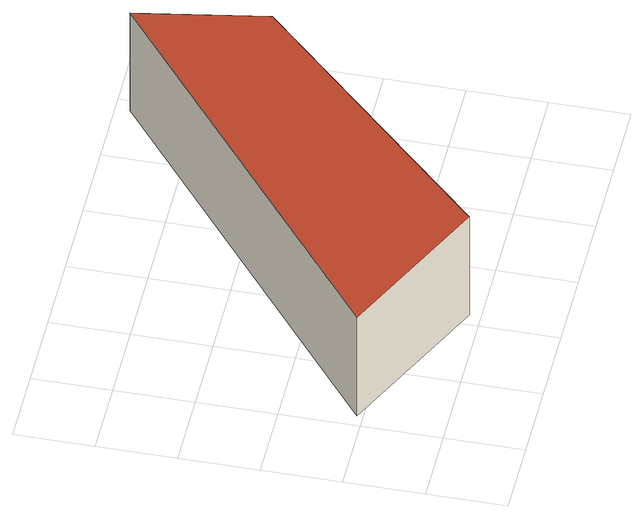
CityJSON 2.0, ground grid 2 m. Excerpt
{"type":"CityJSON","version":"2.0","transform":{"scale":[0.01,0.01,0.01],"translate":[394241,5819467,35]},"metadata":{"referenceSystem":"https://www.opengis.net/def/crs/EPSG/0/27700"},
"CityObjects":{
"building1":{"type":"Building","attributes":{"roofType":"1000"},"geometry":[{"type":"MultiSurface","lod":"2","boundaries":[[[0,1,2,3]],[[4,0,3,5]],[[6,4,5,7]],[[1,6,7,2]],[[3,2,7,5]],[[4,6,1,0]]],"semantics":{"surfaces":[{"type":"WallSurface"},{"type":"GroundSurface"},{"type":"RoofSurface"}],"values":[0,0,0,0,1,2]}}]}
},
"vertices":[
[35,217,385],[967,965,385],[967,965,70],[35,217,70],[436,30,385],[436,30,70],[1026,633,385],[1026,633,70]
]}
